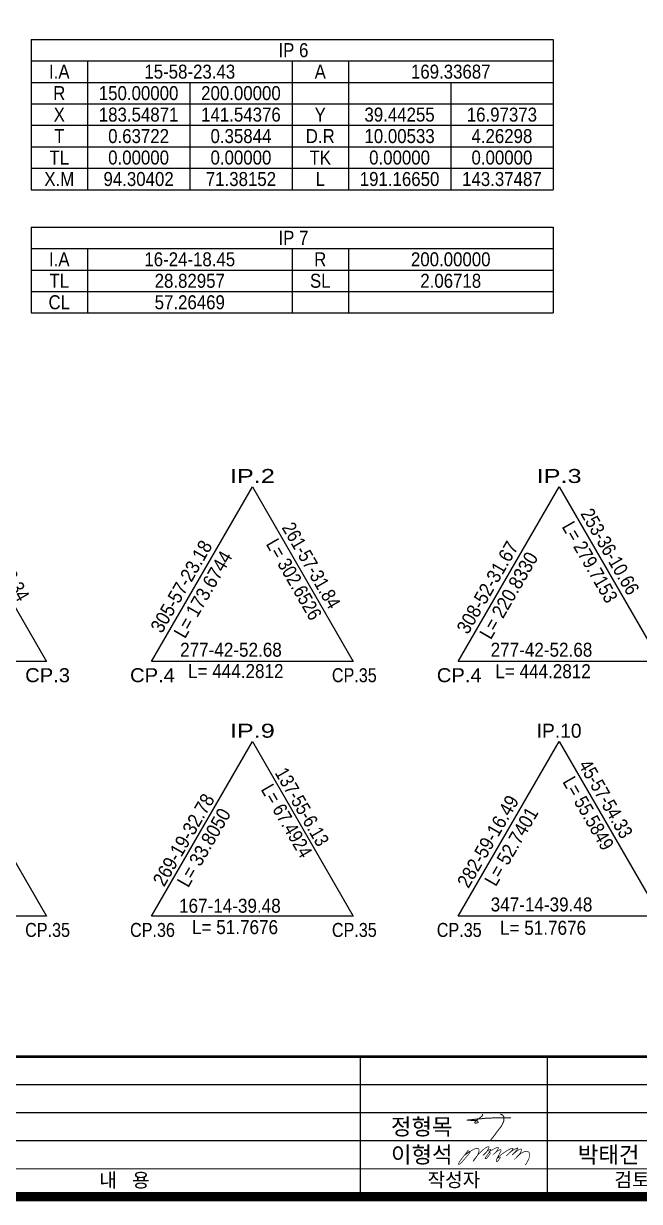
# Model space of a CAD drawing. Extents: x 227753 to 228594, y 228187 to 228781.
# Drawn here: x 228151.7 to 228283.5, y 228205.9 to 228458.2 of the extents above; entities that cross this region are included whole.
import ezdxf
from ezdxf.enums import TextEntityAlignment as Align

# ---------------------------------------------------------------- set-up
doc = ezdxf.new("R2010")
doc.units = 0
doc.header["$LTSCALE"] = 10
doc.header["$MEASUREMENT"] = 0
for name, color, linetype in [('CA-LEAL', 1, 'CONTINUOUS'), ('CA-LEAT', 3, 'CONTINUOUS'), ('CA-TABL-LIN1', 4, 'CONTINUOUS'), ('CA-TABL-LIN2', 1, 'CONTINUOUS'), ('CA-TABL-TEX1', 6, 'CONTINUOUS'), ('CA-TABL-TEX2', 3, 'CONTINUOUS'), ('CX-BORD', 3, 'CONTINUOUS'), ('CX-BORD-LIN1', 4, 'CONTINUOUS'), ('CX-BORD-LIN2', 3, 'CONTINUOUS'), ('CX-BORD-TEX2', 7, 'CONTINUOUS'), ('CX-BORD-TEX3', 6, 'CONTINUOUS')]:
    doc.layers.add(name, color=color, linetype=linetype)
doc.styles.get("Standard").update_dxf_attribs({"font": 'Dotum.ttf'})
doc.styles.add('TB_TEXT', font='Dotum.ttf')
doc.styles.add('TB_WBTXT', font='Dotum.ttf')
doc.styles.add('TB_WMTXT', font='Dotum.ttf')

# ---------------------------------------------------------------- blocks, each defined once
blk = doc.blocks.new('CXBLKA1-KHCA1')
at = {"layer": 'CX-BORD-LIN1', "const_width": 2}
blk.add_lwpolyline([(796, -2.273736754432321e-12), (0, 0), (0, 553.9999999999995), (795.9999999999995, 553.9999999999995)], close=True, dxfattribs=at)
at = {"layer": 'CX-BORD-LIN1'}
for points, const_width in [([(796, 30.00000000000098), (0, 29.99999999999869)], 0.6), ([(566, 6.000000000000252), (270, 5.9999999999993)], 0.2)]:
    blk.add_lwpolyline(points, dxfattribs=dict(at, const_width=const_width))
for points in [[(446, 3.907985046680551e-13), (446, 29.99999999999992)], [(486, 3.019806626980426e-13), (486, 30.00000000000006)]]:
    blk.add_lwpolyline(points, dxfattribs=at)
at = {"layer": 'CX-BORD-LIN2'}
for points in [[(566, 24.00000000000025), (270, 23.9999999999993)], [(566, 18.00000000000136), (270, 18.00000000000041)], [(566, 12.00000000000136), (270, 12.00000000000041)]]:
    blk.add_lwpolyline(points, dxfattribs=at)
at = {"layer": 'CX-BORD-LIN1', "style": 'TB_TEXT'}
for tag, height, p in [('TR_RNUM4', 3, (285.105116618196, 26.63656332936284)), ('TR_RDAT4', 3.5, (317.5, 26.99999999999994)), ('TR_DGN4', 3.5, (459.1184542177598, 26.99999999999993)), ('TR_CHK4', 3.5, (499.1184542177598, 26.99999999999993)), ('TR_APP4', 3.5, (539.1184542177598, 27.00000000000016)), ('TR_RDAT3', 3.5, (317.5, 21.00000000000105)), ('TR_DGN3', 3.5, (459.1184542177598, 21.00000000000104)), ('TR_CHK3', 3.5, (499.1184542177598, 21.00000000000104)), ('TR_APP3', 3.5, (539.1184542177598, 21.00000000000126)), ('TR_RNUM3', 3, (285.105116618196, 20.63656332936395)), ('TR_RNUM2', 3, (285.105116618196, 14.63656332936395)), ('TR_RDAT2', 3.5, (317.5, 15.00000000000105)), ('TR_DGN2', 3.5, (459.1184542177598, 15.00000000000104)), ('TR_CHK2', 3.5, (499.1184542177598, 15.00000000000104)), ('TR_APP2', 3.5, (539.1184542177598, 15.00000000000126)), ('TR_RNUM1', 3, (285.105116618196, 8.636563329362843)), ('TR_RDAT1', 3.5, (317.5, 8.999999999999943)), ('TR_DGN1', 3.5, (459.1184542177598, 8.999999999999929)), ('TR_CHK1', 3.5, (499.1184542177598, 8.999999999999929)), ('TR_APP1', 3.5, (539.1184542177598, 9.000000000000156))]:
    blk.add_attdef(tag, text='', height=height, dxfattribs=at).set_placement(p, align=Align.MIDDLE_CENTER)
for tag, p in [('TR_RCON4', (342.3033138082337, 26.99999999999994)), ('TR_RCON3', (342.3033138082337, 21.00000000000105)), ('TR_RCON2', (342.3033138082337, 15.00000000000105)), ('TR_RCON1', (342.3033138082337, 8.999999999999943))]:
    blk.add_attdef(tag, text='', height=3.5, dxfattribs=at).set_placement(p, align=Align.MIDDLE_LEFT)
at = {"layer": 'CX-BORD-LIN2', "style": 'TB_TEXT'}
blk.add_attdef('TD_VERSION', text='', height=3, rotation=90, dxfattribs=at).set_placement((800.499999405456, 48.01489921212271), align=Align.MIDDLE_CENTER)
at = {"layer": 'CX-BORD-TEX2', "style": 'TB_WMTXT'}
for tag, height, p in [('TB_CNAME', 5, (15.34476638720071, 531.8324131479244)), ('TB_CSCOP', 4, (16.63456755316156, 523.8324131479244))]:
    blk.add_attdef(tag, text='', height=height, dxfattribs=at).set_placement(p, align=Align.BOTTOM_LEFT)
at = {"layer": 'CX-BORD-TEX2', "style": 'TB_WBTXT'}
for tag, height, p in [('TB_MTITIL', 10, (398, 533.326413560618)), ('TB_STITL', 7, (398, 518.326413560618))]:
    blk.add_attdef(tag, text='', height=height, dxfattribs=at).set_placement(p, align=Align.MIDDLE_CENTER)
at = {"layer": 'CX-BORD-TEX3', "style": 'TB_TEXT'}
for s, p in [('내   용', (395.5, 3.584115170363834)), ('작성자', (466, 3.662000000000319)), ('검토자', (506, 3.662000000000432))]:
    blk.add_text(s, height=3, dxfattribs=at).set_placement(p, align=Align.MIDDLE)
for tag, height, p in [('TD_DCOMP', 4.5, (217.5, 24.99999999999931)), ('TD_CSECT', 4.5, (611, 24.99999999999896)), ('TD_DNAME_TOP', 4.5, (755, 24.99999999999912)), ('TD_DNAME_MAIN', 4.5, (755, 19.00715491911868)), ('TD_CCOMP', 4.5, (217.5, 14.99999999999931)), ('TD_HSCAL', 4.5, (626.6991483434026, 15.23515171695612)), ('TD_VSCAL', 4.5, (655.7793615572627, 15.23515171695612)), ('TD_DNAME_BOT', 3, (755, 13.65422715006187)), ('TD_CNAME', 4.5, (65, 5.752181573154171)), ('TD_FIELD', 4.5, (182.5, 5.52709622435755)), ('TD_CSTEP', 4.5, (253.2440000000001, 5.527096224357066)), ('TD_DWGCODE', 4.5, (641, 5.385823260720159)), ('TD_DWGNO', 4.5, (755, 5.385823260720144))]:
    blk.add_attdef(tag, text='', height=height, dxfattribs=at).set_placement(p, align=Align.MIDDLE_CENTER)
at = {"layer": 'CX-BORD-TEX3', "style": 'TB_TEXT', "width": 0.9}
blk.add_attdef('TD_CDIST', text='', height=4.5, dxfattribs=at).set_placement((656, 24.99999999999902), align=Align.MIDDLE_CENTER)

msp = doc.modelspace()

# ---------------------------------------------------------------- linework, layer by layer
at = {"layer": 'CA-LEAL', "linetype": 'Continuous'}
for points in [[(228113.3735933242, 228321.59313333), (228134.9735933242, 228359.0054313299), (228156.5735933241, 228321.5931333299)], [(228179.0286391891, 228321.5931333299), (228200.6286391891, 228359.0054313299), (228222.2286391891, 228321.5931333299)], [(228244.6836850541, 228321.5931333299), (228266.2836850541, 228359.0054313299), (228287.8836850541, 228321.5931333299)], [(228113.3735933241, 228267.0256571203), (228134.9735933241, 228304.4379551203), (228156.5735933241, 228267.0256571203)], [(228179.0286391891, 228267.0256571202), (228200.6286391891, 228304.4379551202), (228222.2286391891, 228267.0256571202)], [(228244.683685054, 228267.0256571202), (228266.2836850541, 228304.4379551202), (228287.8836850541, 228267.0256571202)]]:
    msp.add_lwpolyline(points, close=True, dxfattribs=at)
at = {"layer": 'CA-TABL-LIN1'}
for p, q in [((228153.275161791, 228454.8200046739), (228264.9894475054, 228454.8200046738)), ((228153.275161791, 228454.8200046739), (228153.275161791, 228422.6200046739)), ((228264.9894475054, 228454.8200046738), (228264.9894475053, 228422.6200046738)), ((228153.275161791, 228450.2200046739), (228264.9894475054, 228450.2200046738)), ((228165.3227808386, 228450.2200046739), (228165.3227808386, 228422.6200046739)), ((228209.1323046482, 228450.2200046739), (228209.1323046482, 228422.6200046739)), ((228221.1799236958, 228450.2200046739), (228221.1799236958, 228422.6200046739)), ((228153.275161791, 228422.6200046739), (228264.9894475053, 228422.6200046738)), ((228153.275161791, 228414.6200046739), (228153.275161791, 228396.2200046739)), ((228153.275161791, 228414.6200046739), (228264.9894475053, 228414.6200046739)), ((228264.9894475053, 228414.6200046739), (228264.9894475053, 228396.2200046739)), ((228153.275161791, 228410.0200046739), (228264.9894475053, 228410.0200046739)), ((228165.3227808386, 228410.0200046739), (228165.3227808386, 228396.2200046739)), ((228209.1323046482, 228410.0200046739), (228209.1323046482, 228396.2200046739)), ((228221.1799236958, 228410.0200046739), (228221.1799236958, 228396.2200046739)), ((228153.275161791, 228396.2200046739), (228264.9894475053, 228396.2200046739))]:
    msp.add_line(p, q, dxfattribs=at)
at = {"layer": 'CA-TABL-LIN2'}
for p, q in [((228153.275161791, 228445.6200046739), (228264.9894475054, 228445.6200046738)), ((228187.2275427434, 228445.6200046739), (228187.2275427434, 228422.6200046739)), ((228243.0846856006, 228445.6200046739), (228243.0846856006, 228422.6200046738)), ((228153.275161791, 228441.0200046739), (228264.9894475054, 228441.0200046738)), ((228153.275161791, 228436.4200046739), (228264.9894475053, 228436.4200046739)), ((228153.275161791, 228431.8200046739), (228264.9894475054, 228431.8200046738)), ((228153.275161791, 228427.2200046739), (228264.9894475053, 228427.2200046738)), ((228153.275161791, 228405.4200046739), (228264.9894475053, 228405.4200046739)), ((228153.275161791, 228400.8200046739), (228264.9894475053, 228400.8200046738))]:
    msp.add_line(p, q, dxfattribs=at)
at = {"layer": 'CX-BORD-LIN1'}
for points, const_width in [([(228246.4709671588, 228223.3336808959), (228247.4293077271, 228223.4039802804), (228248.6984042366, 228223.5667317403), (228249.4431731423, 228223.6056816987), (228250.3670940846, 228223.7139811378), (228250.9949517909, 228223.7442751154), (228252.1077764278, 228223.7918797513), (228255.9556181536, 228223.8222388802)], 0.2099999999999999), ([(228249.8887442026, 228224.6523458589), (228249.9014234285, 228224.5213992316), (228249.9141026543, 228224.4622621921), (228249.8971966748, 228224.3777800557), (228249.8591600325, 228224.3017467193), (228249.8126698828, 228224.2214889829), (228249.6436152637, 228224.1116624011), (228249.4069387969, 228223.8962342888), (228248.9673978223, 228223.5667551947), (228248.7307213554, 228223.3344307856), (228248.5363082846, 228223.1865872097), (228248.3926121171, 228223.1021057248), (228248.3123110436, 228223.0049516915), (228248.2489159497, 228222.9246939551), (228248.2108782722, 228222.8359880702), (228248.2151050259, 228222.7641784823), (228248.2573684218, 228222.6923688943), (228248.2954060994, 228222.6796969974), (228248.468686437, 228222.6923688943), (228248.5405350383, 228222.7092658428), (228248.8194749011, 228222.7726266307), (228248.9209076726, 228222.8064198762), (228248.9462661243, 228222.8402124702), (228248.9420393706, 228222.9246939551), (228248.9209076726, 228223.01339984), (228248.8744175229, 228223.0852094279), (228248.832154127, 228223.1232264218), (228248.7180421296, 228223.1612427643), (228248.587025188, 228223.2034835067), (228248.4644607185, 228223.2288286037), (228248.2869536272, 228223.2288286037), (228248.020691955, 228223.2541730492), (228247.1017638202, 228223.2835679411), (228246.5142999245, 228223.2877916896)], 0.2099999999999999), ([(228253.6606886291, 228224.6531622027), (228253.8815212396, 228224.5536249406), (228254.0157535369, 228224.497364324), (228254.1110143992, 228224.4411037075), (228254.1976157477, 228224.371860423), (228254.2866104968, 228224.2500896824), (228254.3838869087, 228224.1663274662), (228254.4407560523, 228224.0451711008), (228254.4542251418, 228223.8851253678), (228254.4622811293, 228223.2592678684), (228254.44313496, 228223.1492373635), (228254.3880898526, 228222.9889746771), (228254.3282579441, 228222.8693760755), (228254.3067183742, 228222.821536244), (228254.1798650385, 228222.5334815486), (228254.0290901197, 228222.2297000191), (228253.7800812217, 228221.8435257504), (228253.4474171767, 228221.4105781743), (228253.0565599573, 228220.9405895683), (228252.8172333583, 228220.6104967505), (228252.4411796112, 228220.0684307855), (228252.0462902572, 228219.5804676311), (228251.5643274998, 228218.9455345778)], 0.2099999999999999), ([(228246.8835720377, 228216.9516372253), (228246.8303314075, 228216.8858375442), (228246.7628438479, 228216.7998914994), (228246.6834353687, 228216.697076813), (228246.5944319803, 228216.5806712076), (228246.4981596927, 228216.4539524054), (228246.396944516, 228216.3201981288), (228246.2931124604, 228216.1826861), (228246.1889895361, 228216.0446940416), (228246.0865716297, 228215.9090347223), (228245.9865341346, 228215.7766610969), (228245.8892223208, 228215.6480611669), (228245.794981458, 228215.5237229338), (228245.7041568166, 228215.4041343989), (228245.6170936661, 228215.2897835635), (228245.5341372768, 228215.181158429), (228245.4556329185, 228215.078746997), (228245.3818379202, 228214.9828473357), (228245.3126578475, 228214.8929977821), (228245.247910325, 228214.8085467397), (228245.1874129773, 228214.7288426125), (228245.130983429, 228214.6532338043), (228245.0784393047, 228214.5810687188), (228245.0295982291, 228214.51169576), (228244.9842778267, 228214.4444633314), (228244.9423413679, 228214.3789139875), (228244.9038347053, 228214.3153668836), (228244.8688493376, 228214.2543353259), (228244.8374767632, 228214.1963326203), (228244.8098084806, 228214.1418720727), (228244.7859359882, 228214.0914669892), (228244.7659507845, 228214.0456306758), (228244.7499443681, 228214.0048764384), (228244.7379747501, 228213.9695668724), (228244.7299659925, 228213.9394617304), (228244.7258086704, 228213.9141700547), (228244.7253933583, 228213.8933008873), (228244.7286106313, 228213.8764632704), (228244.7353510641, 228213.8632662459), (228244.7455052315, 228213.8533188561), (228244.7589637083, 228213.8462301431), (228244.7756202645, 228213.8417137628), (228244.7953814499, 228213.8399018268), (228244.8181570097, 228213.8410310603), (228244.8438566888, 228213.8453381887), (228244.8723902321, 228213.8530599375), (228244.9036673847, 228213.8644330319), (228244.9375978916, 228213.8796941974), (228244.9740914978, 228213.8990801594), (228245.0132455738, 228213.9230009384), (228245.055907992, 228213.9525597369), (228245.1031142503, 228213.9890330523), (228245.1558998468, 228214.0336973824), (228245.2153002792, 228214.0878292247), (228245.2823510456, 228214.1527050768), (228245.3580876439, 228214.2296014364), (228245.443545572, 228214.3197948012), (228245.5391880734, 228214.4238529461), (228245.6431893741, 228214.5395087565), (228245.7531514457, 228214.6637863953), (228245.8666762597, 228214.7937100252), (228245.9813657877, 228214.926303809), (228246.0948220013, 228215.0585919096), (228246.2046468719, 228215.1875984898), (228246.3084423713, 228215.3103477124), (228246.4042918485, 228215.4244341722), (228246.4922041637, 228215.5297341929), (228246.5726695545, 228215.6266945297), (228246.6461782586, 228215.7157619387), (228246.7132205137, 228215.797383175), (228246.7742865574, 228215.8720049943), (228246.8298666275, 228215.9400741523), (228246.8804509617, 228216.0020374044), (228246.9264875542, 228216.0583769749), (228246.968255425, 228216.1097169629), (228247.0059913512, 228216.1567169359), (228247.0399321093, 228216.2000364616), (228247.0703144761, 228216.2403351076), (228247.0973752282, 228216.2782724417), (228247.1213511426, 228216.3145080314), (228247.1424789959, 228216.3497014445), (228247.1609831994, 228216.3843438034), (228247.1770387021, 228216.4182524503), (228247.1908080878, 228216.4510762821), (228247.2024539403, 228216.4824641956), (228247.2121388431, 228216.512065088), (228247.2200253799, 228216.5395278563), (228247.2262761343, 228216.564501397), (228247.2310536903, 228216.5866346076), (228247.2344361444, 228216.6056473224), (228247.2361636462, 228216.6215431262), (228247.2358918585, 228216.6343965414), (228247.2332764439, 228216.6442820904), (228247.2279730652, 228216.6512742957), (228247.219637385, 228216.6554476797), (228247.2079250659, 228216.6568767648), (228247.1924917708, 228216.6556360733), (228247.1730413813, 228216.651723876), (228247.1494706552, 228216.6448334374), (228247.1217245692, 228216.6345817701), (228247.0897481001, 228216.6205858869), (228247.0534862247, 228216.6024628005), (228247.0128839198, 228216.5798295237), (228246.9678861621, 228216.5523030692), (228246.9184379283, 228216.5195004497), (228246.8645539504, 228216.4811947028), (228246.8065279805, 228216.4377829655), (228246.7447235258, 228216.3898183993), (228246.6795040934, 228216.337854166), (228246.6112331905, 228216.2824434275), (228246.5402743244, 228216.2241393453), (228246.4669910023, 228216.1634950812), (228246.3917467313, 228216.1010637969), (228246.3155947291, 228216.0378746366), (228246.2423470551, 228215.9768606737), (228246.1765054788, 228215.9214309639), (228246.1225717703, 228215.8749945632), (228246.0850476993, 228215.8409605274), (228246.0684350354, 228215.8227379122), (228246.0772355486, 228215.8237357737), (228246.1159510085, 228215.8473631674), (228246.1873526226, 228215.8956924682), (228246.287289348, 228215.9654493259), (228246.4098795798, 228216.0520227092), (228246.5492417127, 228216.1508015868), (228246.6994941416, 228216.2571749275), (228246.8547552614, 228216.3665317), (228247.0091434669, 228216.4742608729), (228247.1567771529, 228216.575751415), (228247.292984851, 228216.6672986269), (228247.4179356381, 228216.7488231363), (228247.533008728, 228216.821151903), (228247.6395833342, 228216.8851118867), (228247.7390386705, 228216.9415300468), (228247.8327539504, 228216.9912333434), (228247.9221083876, 228217.0350487358), (228248.0084811957, 228217.0738031839), (228248.0929522752, 228217.1082173037), (228248.1754042736, 228217.1385863376), (228248.2554205253, 228217.1650991843), (228248.3325843647, 228217.1879447426), (228248.4064791261, 228217.2073119113), (228248.4766881439, 228217.223389589), (228248.5427947524, 228217.2363666747), (228248.6043822861, 228217.246432067), (228248.6611609132, 228217.2537307614), (228248.7133481369, 228217.2582321397), (228248.7612882944, 228217.2598616804), (228248.805325723, 228217.2585448619), (228248.8458047598, 228217.2542071629), (228248.8830697419, 228217.2467740616), (228248.9174650067, 228217.2361710368), (228248.9493348912, 228217.2223235668), (228248.9789573796, 228217.2052307243), (228249.006345045, 228217.1851859595), (228249.031444107, 228217.1625563166), (228249.0542007857, 228217.1377088397), (228249.0745613009, 228217.1110105732), (228249.0924718726, 228217.0828285614), (228249.1078787206, 228217.0535298484), (228249.1207280649, 228217.0234814785), (228249.1309870399, 228216.9929077567), (228249.1387064377, 228216.9614620299), (228249.1439579654, 228216.9286549058), (228249.1468133296, 228216.893996992), (228249.1473442371, 228216.8569988962), (228249.1456223948, 228216.8171712262), (228249.1417195094, 228216.7740245895), (228249.1357072876, 228216.7270695938), (228249.1275668704, 228216.675866064), (228249.1169171346, 228216.6201706946), (228249.1032863912, 228216.5597893971), (228249.0862029512, 228216.4945280835), (228249.0651951255, 228216.4241926654), (228249.039791225, 228216.3485890544), (228249.0095195608, 228216.2675231622), (228248.9739084436, 228216.1808009007), (228248.932583037, 228216.0883256891), (228248.8855559136, 228215.9903909779), (228248.8329364986, 228215.8873877252), (228248.7748342171, 228215.7797068892), (228248.7113584942, 228215.6677394279), (228248.6426187553, 228215.5518762994), (228248.5687244252, 228215.432508462), (228248.4897849293, 228215.3100268736), (228248.4063577901, 228215.1853672189), (228248.3207929207, 228215.0616440885), (228248.2358883315, 228214.9425167996), (228248.154442033, 228214.8316446693), (228248.0792520357, 228214.7326870146), (228248.01311635, 228214.6493031527), (228247.9588329865, 228214.5851524006), (228247.9191999556, 228214.5438940756), (228247.8962912414, 228214.5280607807), (228247.8892847218, 228214.5356782629), (228247.8966342485, 228214.5636455552), (228247.916793673, 228214.6088616908), (228247.9482168468, 228214.6682257026), (228247.9893576216, 228214.7386366235), (228248.0386698488, 228214.8169934867), (228248.09460738, 228214.9001953251), (228248.1557910886, 228214.9856447146), (228248.221509935, 228215.0727584017), (228248.2912199016, 228215.1614566759), (228248.3643769705, 228215.2516598264), (228248.4404371242, 228215.3432881429), (228248.5188563448, 228215.4362619146), (228248.5990906146, 228215.5305014307), (228248.680595916, 228215.6259269809), (228248.7629611441, 228215.7224366708), (228248.8463068463, 228215.8198398717), (228248.9308864831, 228215.9179237712), (228249.0169535147, 228216.0164755567), (228249.1047614016, 228216.115282416), (228249.194563604, 228216.2141315367), (228249.2866135825, 228216.3128101063), (228249.3811647973, 228216.4111053125), (228249.4783225461, 228216.5087409754), (228249.577599476, 228216.6051874461), (228249.6783600714, 228216.6998517078), (228249.7799688168, 228216.7921407442), (228249.8817901966, 228216.8814615387), (228249.9831886951, 228216.9672210748), (228250.0835287969, 228217.048826336), (228250.1821749862, 228217.1256843059), (228250.2785069972, 228217.1972875189), (228250.3719655625, 228217.2634707133), (228250.4620066645, 228217.3241541786), (228250.5480862852, 228217.3792582042), (228250.6296604071, 228217.4287030795), (228250.7061850123, 228217.4724090937), (228250.7771160832, 228217.5102965365), (228250.8419096022, 228217.5422856969), (228250.9001939271, 228217.5683846089), (228250.9522869196, 228217.5889522833), (228250.9986788167, 228217.6044354755), (228251.0398598559, 228217.6152809408), (228251.0763202743, 228217.6219354343), (228251.1085503092, 228217.6248457113), (228251.137040198, 228217.6244585273), (228251.1622801777, 228217.6212206373), (228251.1846909379, 228217.6155477772), (228251.2044149768, 228217.6077316049), (228251.2215252446, 228217.5980327587), (228251.2360946919, 228217.5867118768), (228251.2481962689, 228217.5740295977), (228251.257902926, 228217.5602465594), (228251.2652876136, 228217.5456234007), (228251.2704232821, 228217.5304207597), (228251.2733554736, 228217.514770284), (228251.2740200976, 228217.4982876587), (228251.2723256555, 228217.4804595784), (228251.2681806484, 228217.4607727374), (228251.2614935778, 228217.4387138303), (228251.252172945, 228217.4137695513), (228251.2401272511, 228217.3854265951), (228251.2252649976, 228217.3531716561), (228251.2075856662, 228217.3166922213), (228251.1874526606, 228217.2764789494), (228251.1653203651, 228217.2332232917), (228251.1416431639, 228217.1876166993), (228251.1168754412, 228217.1403506236), (228251.091471581, 228217.0921165159), (228251.0658859678, 228217.0436058273), (228251.0405729856, 228216.9955100093), (228251.015859874, 228216.9483769087), (228250.9915652936, 228216.9021799553), (228250.9673807607, 228216.8567489749), (228250.9429977911, 228216.8119137927), (228250.9181079009, 228216.7675042345), (228250.8924026061, 228216.7233501257), (228250.8655734228, 228216.679281292), (228250.837311867, 228216.6351275587), (228250.807400228, 228216.5907945392), (228250.7759838878, 228216.5464909975), (228250.7432990019, 228216.5025014852), (228250.7095817255, 228216.4591105541), (228250.6750682141, 228216.4166027558), (228250.6399946231, 228216.375262642), (228250.6045971077, 228216.3353747645), (228250.5691118233, 228216.2972236748), (228250.5337021824, 228216.2609582915), (228250.498240626, 228216.2261849997), (228250.4625268521, 228216.1923745514), (228250.4263605589, 228216.1589976984), (228250.3895414442, 228216.1255251926), (228250.3518692064, 228216.091427786), (228250.3131435433, 228216.0561762305), (228250.2731641531, 228216.0192412779), (228250.2320971252, 228215.9805639476), (228250.1915741145, 228215.9419663284), (228250.1535931673, 228215.9057407762), (228250.1201523297, 228215.8741796472), (228250.0932496481, 228215.8495752974), (228250.0748831687, 228215.8342200832), (228250.0670509377, 228215.8304063603), (228250.0717510013, 228215.8404264851), (228250.0903697922, 228215.8658166659), (228250.1218472885, 228215.9050885205), (228250.1645118546, 228215.9559975188), (228250.2166918551, 228216.0162991309), (228250.2767156542, 228216.083748827), (228250.3429116165, 228216.156102077), (228250.4136081064, 228216.231114351), (228250.4871334885, 228216.3065411191), (228250.5620039597, 228216.3804361519), (228250.637487048, 228216.4520464225), (228250.7130381139, 228216.520917205), (228250.7881125179, 228216.586593773), (228250.8621656206, 228216.6486214004), (228250.9346527823, 228216.7065453611), (228251.0050293637, 228216.7599109288), (228251.0727507253, 228216.8082633773), (228251.1373177697, 228216.8512796283), (228251.1984135681, 228216.8891631945), (228251.2557667336, 228216.9222492365), (228251.3091058796, 228216.9508729147), (228251.3581596192, 228216.9753693898), (228251.4026565658, 228216.9960738223), (228251.4423253326, 228217.0133213727), (228251.4768945327, 228217.0274472014), (228251.5062135342, 228217.0387208457), (228251.5306147227, 228217.0471493491), (228251.5505512391, 228217.0526741317), (228251.5664762238, 228217.0552366136), (228251.5788428172, 228217.054778215), (228251.58810416, 228217.051240356), (228251.5947133928, 228217.0445644567), (228251.599123656, 228217.0346919373), (228251.6017156581, 228217.0216160924), (228251.6025803795, 228217.0055377152), (228251.6017363684, 228216.9867094733), (228251.599202173, 228216.9653840344), (228251.5949963418, 228216.9418140662), (228251.5891374228, 228216.9162522363), (228251.5816439644, 228216.8889512125), (228251.5725345148, 228216.8601636623), (228251.5617851717, 228216.830052717), (228251.5492022305, 228216.7984233611), (228251.5345495357, 228216.7649910427), (228251.5175909321, 228216.72947121), (228251.4980902642, 228216.691579311), (228251.4758113768, 228216.6510307937), (228251.4505181145, 228216.6075411064), (228251.4219743221, 228216.560825697), (228251.3900074166, 228216.5106718159), (228251.3546991042, 228216.4571539219), (228251.3161946636, 228216.4004182768), (228251.2746393734, 228216.3406111413), (228251.2301785122, 228216.2778787771), (228251.1829573587, 228216.2123674453), (228251.1331211916, 228216.1442234071), (228251.0808152894, 228216.0735929239), (228251.0263120754, 228216.0007658614), (228250.9703925514, 228215.9266065032), (228250.9139648636, 228215.8521227374), (228250.8579371584, 228215.7783224522), (228250.8032175822, 228215.7062135353), (228250.7507142812, 228215.6368038751), (228250.7013354019, 228215.5711013597), (228250.6559890904, 228215.5101138769), (228250.6153957641, 228215.454613517), (228250.5795249233, 228215.4044291777), (228250.5481583393, 228215.3591539587), (228250.5210777833, 228215.3183809598), (228250.4980650266, 228215.2817032808), (228250.4789018404, 228215.2487140214), (228250.463369996, 228215.2190062814), (228250.4512512647, 228215.1921731605), (228250.4423758438, 228215.1678565122), (228250.4367676359, 228215.1458932055), (228250.4344989694, 228215.1261688634), (228250.4356421731, 228215.1085691082), (228250.4402695755, 228215.0929795631), (228250.4484535053, 228215.0792858507), (228250.460266291, 228215.0673735937), (228250.4757802613, 228215.0571284149), (228250.4949621361, 228215.0485246089), (228250.5173562013, 228215.0418911574), (228250.5424011339, 228215.0376457137), (228250.5695356109, 228215.0362059315), (228250.5981983096, 228215.037989464), (228250.6278279071, 228215.0434139648), (228250.6578630803, 228215.0528970874), (228250.6877425066, 228215.0668564851), (228250.7171314333, 228215.0856805217), (228250.7466013899, 228215.1096404011), (228250.7769504761, 228215.1389780375), (228250.8089767918, 228215.1739353453), (228250.8434784366, 228215.2147542386), (228250.8812535104, 228215.2616766317), (228250.923100113, 228215.3149444388), (228250.9698163441, 228215.3747995739), (228251.0217887846, 228215.4411320469), (228251.0777579393, 228215.5124242484), (228251.1360527944, 228215.5868066642), (228251.1950023357, 228215.6624097807), (228251.2529355493, 228215.7373640836), (228251.3081814211, 228215.8098000592), (228251.3590689372, 228215.8778481934), (228251.4039270835, 228215.9396389723), (228251.4414814261, 228215.9937567434), (228251.4720438508, 228216.0406013002), (228251.4963228235, 228216.0810262978), (228251.5150268102, 228216.1158853914), (228251.5288642768, 228216.1460322358), (228251.5385436892, 228216.1723204863), (228251.5447735133, 228216.1956037977), (228251.5482622151, 228216.2167358253), (228251.5496273836, 228216.2364319337), (228251.5491231008, 228216.2548543266), (228251.5469125719, 228216.2720269175), (228251.543159002, 228216.2879736197), (228251.5380255963, 228216.3027183466), (228251.5316755598, 228216.3162850116), (228251.5242720977, 228216.328697528), (228251.5159784152, 228216.3399798093), (228251.5068701394, 228216.350184595), (228251.4966725844, 228216.3594799287), (228251.4850234867, 228216.3680626804), (228251.4715605825, 228216.3761297199), (228251.455921608, 228216.383877917), (228251.4377442995, 228216.3915041415), (228251.4166663931, 228216.3992052635), (228251.3923256253, 228216.4071781525), (228251.3648826279, 228216.4157171235), (228251.3365896162, 228216.4255062717), (228251.3102217011, 228216.4373271367), (228251.2885539936, 228216.4519612587), (228251.2743616047, 228216.4701901776), (228251.2704196453, 228216.4927954334), (228251.2795032263, 228216.5205585661), (228251.3043874587, 228216.5542611158), (228251.3469404469, 228216.5943642632), (228251.4054022684, 228216.6400477539), (228251.4771059942, 228216.6901709742), (228251.559384695, 228216.7435933105), (228251.649571442, 228216.7991741491), (228251.744999306, 228216.8557728764), (228251.8430013579, 228216.9122488787), (228251.9409106687, 228216.9674615425), (228252.0364896514, 228217.020437308), (228252.1292180868, 228217.0708708312), (228252.2190050981, 228217.1186238223), (228252.3057598084, 228217.1635579912), (228252.3893913407, 228217.2055350479), (228252.4698088182, 228217.2444167024), (228252.5469213637, 228217.2800646647), (228252.6206381004, 228217.3123406449), (228252.690850121, 228217.3411661984), (228252.7573763972, 228217.3667022627), (228252.8200178702, 228217.3891696209), (228252.8785754812, 228217.4087890558), (228252.9328501716, 228217.4257813504), (228252.9826428826, 228217.4403672879), (228253.0277545555, 228217.4527676511), (228253.0679861314, 228217.463203223), (228253.1032502397, 228217.4718278349), (228253.1339062601, 228217.4785275105), (228253.1604252608, 228217.4831213223), (228253.1832783094, 228217.4854283421), (228253.2029364738, 228217.4852676421), (228253.2198708219, 228217.4824582945), (228253.2345524216, 228217.4768193715), (228253.2474523407, 228217.4681699451), (228253.2589421177, 228217.4564394791), (228253.2689951727, 228217.4419990038), (228253.2774853969, 228217.4253299409), (228253.2842866811, 228217.4069137126), (228253.2892729163, 228217.3872317407), (228253.2923179933, 228217.366765447), (228253.2932958032, 228217.3459962535), (228253.2920802367, 228217.3254055819), (228253.2885630081, 228217.3052900034), (228253.2827071245, 228217.2852066854), (228253.2744934162, 228217.2645279445), (228253.2639027134, 228217.2426260973), (228253.2509158466, 228217.2188734604), (228253.2355136461, 228217.1926423504), (228253.2176769421, 228217.1633050837), (228253.197386565, 228217.1302339771), (228253.174705362, 228217.0930633144), (228253.1500242486, 228217.0524752475), (228253.1238161568, 228217.009413896), (228253.096554019, 228216.9648233793), (228253.0687107675, 228216.9196478167), (228253.0407593343, 228216.8748313275), (228253.0131726519, 228216.8313180312), (228252.9864236524, 228216.7900520471), (228252.9608277277, 228216.7517252908), (228252.9360701074, 228216.7160208627), (228252.911678481, 228216.6823696593), (228252.8871805375, 228216.6502025775), (228252.8621039665, 228216.6189505136), (228252.835976457, 228216.5880443645), (228252.8083256985, 228216.5569150266), (228252.7786793802, 228216.5249933966), (228252.7466711107, 228216.4918092071), (228252.7123581759, 228216.4572875351), (228252.675903781, 228216.4214522935), (228252.6374711313, 228216.3843273952), (228252.5972234318, 228216.3459367531), (228252.5553238879, 228216.3063042803), (228252.5119357048, 228216.2654538895), (228252.4672220876, 228216.2234094939), (228252.421785065, 228216.1806133992), (228252.3779819593, 228216.1391814828), (228252.3386089163, 228216.101648015), (228252.3064620816, 228216.070547266), (228252.2843376009, 228216.0484135062), (228252.2750316199, 228216.0377810057), (228252.2813402845, 228216.0411840349), (228252.3060597402, 228216.0611568641), (228252.3508785136, 228216.0991966487), (228252.4130546535, 228216.152652084), (228252.4887385899, 228216.217834751), (228252.5740807524, 228216.2910562302), (228252.6652315709, 228216.3686281023), (228252.7583414749, 228216.4468619479), (228252.8495608943, 228216.5220693477), (228252.9350402589, 228216.5905618825), (228253.011747164, 228216.6494582274), (228253.0799178684, 228216.6991054371), (228253.1406057965, 228216.7406576603), (228253.1948643725, 228216.7752690462), (228253.243747021, 228216.8040937438), (228253.2883071663, 228216.8282859021), (228253.3295982327, 228216.8489996702), (228253.3686736446, 228216.8673891971), (228253.4064021889, 228216.8844149452), (228253.4429141017, 228216.9002626303), (228253.4781549815, 228216.9149242818), (228253.5120704269, 228216.9283919287), (228253.5446060364, 228216.9406576003), (228253.5757074087, 228216.9517133258), (228253.6053201421, 228216.9615511345), (228253.6333898354, 228216.9701630555), (228253.6598771295, 228216.9775016638), (228253.6848028354, 228216.9833617172), (228253.7082028065, 228216.9874985194), (228253.7301128962, 228216.989667374), (228253.7505689579, 228216.9896235846), (228253.7696068452, 228216.9871224547), (228253.7872624113, 228216.981919288), (228253.8035715098, 228216.9737693881), (228253.8185278543, 228216.9625260298), (228253.8319565989, 228216.9484343729), (228253.8436407581, 228216.9318375485), (228253.8533633463, 228216.9130786877), (228253.8609073781, 228216.8925009214), (228253.8660558676, 228216.8704473808), (228253.8685918295, 228216.8472611968), (228253.868298278, 228216.8232855006), (228253.8650366353, 228216.7987707661), (228253.8589819543, 228216.7735968383), (228253.8503876952, 228216.7475509055), (228253.8395073187, 228216.7204201557), (228253.8265942851, 228216.6919917769), (228253.8119020548, 228216.6620529573), (228253.7956840885, 228216.6303908849), (228253.7781938465, 228216.5967927476), (228253.7596547041, 228216.5611246422), (228253.7401696969, 228216.5235682987), (228253.7198117751, 228216.4843843556), (228253.698653889, 228216.4438334514), (228253.6767689891, 228216.4021762249), (228253.6542300256, 228216.3596733143), (228253.6311099488, 228216.3165853584), (228253.6074817091, 228216.2731729958), (228253.5834090863, 228216.2296330338), (228253.5589191772, 228216.185906955), (228253.5340299084, 228216.1418724114), (228253.5087592064, 228216.0974070544), (228253.4831249974, 228216.0523885358), (228253.457145208, 228216.0066945071), (228253.4308377645, 228215.96020262), (228253.4042205934, 228215.9127905261), (228253.3773359379, 228215.8644227568), (228253.3503233081, 228215.8154113615), (228253.3233465313, 228215.7661552696), (228253.2965694343, 228215.7170534102), (228253.2701558441, 228215.6685047124), (228253.2442695879, 228215.6209081055), (228253.2190744926, 228215.5746625187), (228253.1947343853, 228215.530166881), (228253.1713614718, 228215.4876667541), (228253.1488614731, 228215.4467942282), (228253.127088489, 228215.4070280257), (228253.1058966196, 228215.3678468694), (228253.0851399646, 228215.3287294814), (228253.0646726239, 228215.2891545846), (228253.0443486974, 228215.2486009013), (228253.0240222848, 228215.2065471541), (228253.0036112656, 228215.162668873), (228252.983288637, 228215.1174288185), (228252.9632911757, 228215.0714865582), (228252.9438556583, 228215.0255016603), (228252.9252188617, 228214.9801336924), (228252.9076175625, 228214.9360422226), (228252.8912885374, 228214.8938868186), (228252.876468563, 228214.8543270483), (228252.8633548499, 228214.8178500491), (228252.8519863429, 228214.7842532352), (228252.8423624207, 228214.7531615907), (228252.8344824621, 228214.7242000991), (228252.8283458455, 228214.6969937445), (228252.8239519497, 228214.6711675106), (228252.8213001534, 228214.6463463812), (228252.8203898351, 228214.6221553402), (228252.8211933799, 228214.5983403911), (228252.8235751977, 228214.5751316169), (228252.827372705, 228214.5528801206), (228252.8324233181, 228214.5319370049), (228252.8385644534, 228214.5126533726), (228252.8456335272, 228214.4953803266), (228252.8534679559, 228214.4804689695), (228252.8619051558, 228214.4682704044), (228252.8708276708, 228214.4590173713), (228252.8802985552, 228214.4524691592), (228252.8904259906, 228214.4482666944), (228252.9013181588, 228214.4460509034), (228252.9130832415, 228214.4454627123), (228252.9258294204, 228214.4461430477), (228252.9396648773, 228214.4477328356), (228252.9546977939, 228214.4498730025), (228252.9711214604, 228214.4525085531), (228252.9894696008, 228214.4568008051), (228253.0103610475, 228214.4642151549), (228253.0344146333, 228214.4762169985), (228253.0622491903, 228214.4942717321), (228253.0944835512, 228214.519844752), (228253.1317365485, 228214.5544014543), (228253.1746270146, 228214.5994072352), (228253.2233677206, 228214.6556222904), (228253.2765471921, 228214.7209860137), (228253.3323478932, 228214.7927325988), (228253.3889522883, 228214.868096239), (228253.4445428414, 228214.9443111279), (228253.4973020168, 228215.0186114589), (228253.5454122785, 228215.0882314254), (228253.5870560909, 228215.1504052209), (228253.6208490767, 228215.2030137222), (228253.6471394936, 228215.24652454), (228253.6667087576, 228215.2820519677), (228253.6803382851, 228215.3107102995), (228253.6888094923, 228215.3336138291), (228253.6929037954, 228215.3518768502), (228253.6934026105, 228215.366613657), (228253.6910873539, 228215.3789385429), (228253.6865940598, 228215.3897570379), (228253.6799772331, 228215.3991396153), (228253.671145997, 228215.4069479844), (228253.6600094744, 228215.4130438546), (228253.6464767883, 228215.4172889352), (228253.6304570618, 228215.4195449355), (228253.6118594179, 228215.4196735646), (228253.5905929795, 228215.4175365322), (228253.5665487357, 228215.4129928903), (228253.5395451403, 228215.4058910642), (228253.5093825129, 228215.3960768214), (228253.4758611734, 228215.38339593), (228253.4387814415, 228215.3676941578), (228253.3979436368, 228215.3488172729), (228253.3531480794, 228215.3266110431), (228253.3041950888, 228215.3009212363), (228253.2514658917, 228215.2720536607), (228253.197665343, 228215.2421542855), (228253.1460792041, 228215.2138291199), (228253.0999932368, 228215.1896841734), (228253.0626932025, 228215.1723254553), (228253.0374648631, 228215.164358975), (228253.02759398, 228215.1683907419), (228253.036366315, 228215.1870267653), (228253.0660358444, 228215.2220136843), (228253.1147294042, 228215.271660657), (228253.1795420448, 228215.3334174713), (228253.257568817, 228215.4047339149), (228253.3459047715, 228215.4830597757), (228253.4416449588, 228215.5658448414), (228253.5418844296, 228215.6505388999), (228253.6437182346, 228215.734591739), (228253.7447044609, 228215.8158959162), (228253.8442533419, 228215.8941150681), (228253.9422381477, 228215.9693556008), (228254.0385321483, 228216.0417239206), (228254.1330086135, 228216.1113264338), (228254.2255408133, 228216.1782695464), (228254.3160020178, 228216.2426596649), (228254.4042654969, 228216.3046031953), (228254.4902679892, 228216.3642158435), (228254.5742001078, 228216.4216505134), (228254.6563159344, 228216.4770694086), (228254.7368695509, 228216.5306347327), (228254.8161150389, 228216.5825086893), (228254.8943064802, 228216.6328534819), (228254.9716979566, 228216.681831314), (228255.0485435497, 228216.7296043893), (228255.1250126474, 228216.7762808434), (228255.2009358618, 228216.8217525403), (228255.276059111, 228216.8658572763), (228255.3501283132, 228216.9084328476), (228255.4228893864, 228216.9493170503), (228255.4940882488, 228216.9883476807), (228255.5634708185, 228217.025362535), (228255.6307830137, 228217.0601994092), (228255.6957586977, 228217.0927151627), (228255.7580835146, 228217.1228429062), (228255.8174310536, 228217.1505348137), (228255.8734749042, 228217.1757430589), (228255.9258886555, 228217.1984198158), (228255.974345897, 228217.2185172581), (228256.0185202179, 228217.2359875598), (228256.0580852074, 228217.2507828947), (228256.0928837395, 228217.2629010696), (228256.1234358262, 228217.2725224234), (228256.1504307638, 228217.2798729281), (228256.1745578491, 228217.2851785556), (228256.1965063783, 228217.2886652777), (228256.2169656482, 228217.2905590664), (228256.2366249551, 228217.2910858936), (228256.2561735957, 228217.2904717312), (228256.2760983018, 228217.2888712127), (228256.2960755466, 228217.2861536178), (228256.3155792389, 228217.2821168877), (228256.3340832872, 228217.2765589637), (228256.3510616005, 228217.269277787), (228256.365988087, 228217.2600712989), (228256.3783366558, 228217.2487374406), (228256.3875812153, 228217.2350741534), (228256.3933378615, 228217.2189835287), (228256.3957914395, 228217.2007842585), (228256.3952689818, 228217.180899185), (228256.3920975206, 228217.1597511503), (228256.3866040884, 228217.1377629965), (228256.3791157176, 228217.1153575659), (228256.3699594405, 228217.0929577006), (228256.3594622897, 228217.0709862427), (228256.3478452743, 228217.0497046957), (228256.3349053122, 228217.0287292079), (228256.3203332979, 228217.0075145887), (228256.3038201261, 228216.985515648), (228256.2850566915, 228216.9621871951), (228256.2637338886, 228216.9369840398), (228256.2395426122, 228216.9093609915), (228256.2121737569, 228216.8787728599), (228256.1814423741, 228216.8448384503), (228256.1476601425, 228216.8078325511), (228256.1112628973, 228216.7681939465), (228256.072686474, 228216.7263614207), (228256.032366708, 228216.6827737579), (228255.9907394346, 228216.6378697425), (228255.9482404893, 228216.5920881583), (228255.9053057073, 228216.5458677899), (228255.8623195102, 228216.4996190588), (228255.8194606639, 228216.4536389371), (228255.7768565205, 228216.4081960345), (228255.734634432, 228216.3635589605), (228255.6929217505, 228216.3199963247), (228255.6518458281, 228216.2777767368), (228255.6115340168, 228216.2371688063), (228255.5721136688, 228216.198441143), (228255.5336061129, 228216.1617010175), (228255.4956085866, 228216.1264103462), (228255.457612304, 228216.0918697066), (228255.4191084795, 228216.057379676), (228255.3795883272, 228216.022240832), (228255.3385430614, 228215.985753752), (228255.2954638964, 228215.9472190136), (228255.2498420464, 228215.905937194), (228255.2017710652, 228215.8618386847), (228255.1537538643, 228215.8173731319), (228255.1088956947, 228215.7756199955), (228255.0703018075, 228215.7396587357), (228255.0410774536, 228215.7125688122), (228255.024327884, 228215.6974296853), (228255.0231583497, 228215.6973208147), (228255.0406741018, 228215.7153216608), (228255.0789512832, 228215.7534444138), (228255.1359496047, 228215.8094321868), (228255.2085996686, 228215.879960823), (228255.2938320778, 228215.961706166), (228255.3885774347, 228216.051344059), (228255.4897663421, 228216.1455503455), (228255.5943294025, 228216.2410008689), (228255.6991972184, 228216.3343714725), (228255.8018694519, 228216.4229421083), (228255.9021220019, 228216.5064091617), (228256.0002998268, 228216.5850731266), (228256.0967478847, 228216.6592344971), (228256.1918111343, 228216.7291937672), (228256.2858345335, 228216.7952514307), (228256.3791630409, 228216.8577079815), (228256.4721416146, 228216.9168639138), (228256.5648884357, 228216.972924006), (228256.6566145754, 228217.0257101749), (228256.7463043279, 228217.0749486221), (228256.8329419869, 228217.1203655488), (228256.9155118466, 228217.1616871567), (228256.9929982008, 228217.1986396469), (228257.0643853435, 228217.2309492211), (228257.1286575687, 228217.2583420805), (228257.1850682948, 228217.2806671761), (228257.2339474379, 228217.2982644557), (228257.2758940385, 228217.3115966168), (228257.3115071373, 228217.3211263568), (228257.3413857748, 228217.3273163729), (228257.3661289914, 228217.3306293627), (228257.3863358279, 228217.3315280233), (228257.4026053247, 228217.3304750522), (228257.4154517249, 228217.3278165764), (228257.4250500812, 228217.3234324412), (228257.4314906489, 228217.3170859214), (228257.4348636834, 228217.308540292), (228257.43525944, 228217.2975588278), (228257.4327681737, 228217.2839048038), (228257.4274801401, 228217.2673414949), (228257.4194855942, 228217.247632176), (228257.4088537733, 228217.2246203589), (228257.395569842, 228217.1984705027), (228257.3795979467, 228217.1694273038), (228257.3609022338, 228217.1377354582), (228257.3394468498, 228217.1036396621), (228257.3151959412, 228217.0673846117), (228257.2881136544, 228217.029215003), (228257.2581641359, 228216.9893755323), (228257.2253689216, 228216.9480984755), (228257.1899791062, 228216.9055664274), (228257.1523031736, 228216.8619495628), (228257.1126496081, 228216.8174180565), (228257.0713268936, 228216.772142083), (228257.0286435142, 228216.7262918172), (228256.9849079541, 228216.6800374338), (228256.9404286973, 228216.6335491073), (228256.8955051609, 228216.586995684), (228256.8504004937, 228216.5405406958), (228256.8053687775, 228216.4943463461), (228256.7606640941, 228216.4485748381), (228256.7165405251, 228216.4033883752), (228256.6732521526, 228216.3589491607), (228256.6310530581, 228216.315419398), (228256.5901973235, 228216.2729612903), (228256.5509299636, 228216.2317357127), (228256.5134597257, 228216.1918982264), (228256.47798629, 228216.153603064), (228256.4447093369, 228216.1170044584), (228256.4138285466, 228216.0822566423), (228256.3855435995, 228216.0495138486), (228256.3600541758, 228216.0189303099), (228256.3375599558, 228215.9906602592), (228256.3183363505, 228215.9649731709), (228256.3029616936, 228215.9425994873), (228256.2920900494, 228215.9243848925), (228256.2863754823, 228215.9111750702), (228256.2864720565, 228215.9038157048), (228256.2930338366, 228215.9031524801), (228256.3067148867, 228215.9100310802), (228256.3281692713, 228215.9252971892), (228256.357793674, 228215.9494671709), (228256.394955256, 228215.9817401093), (228256.4387637979, 228216.0209857683), (228256.4883290801, 228216.0660739117), (228256.5427608831, 228216.1158743034), (228256.6011689876, 228216.1692567072), (228256.6626631739, 228216.225090887), (228256.7263532226, 228216.2822466066), (228256.7914427788, 228216.339711529), (228256.8575109456, 228216.3969449135), (228256.9242306908, 228216.4535239182), (228256.991274982, 228216.5090257016), (228257.0583167869, 228216.563027422), (228257.1250290732, 228216.6151062377), (228257.1910848087, 228216.6648393068), (228257.256156961, 228216.7118037879), (228257.3199337476, 228216.7556623902), (228257.3821643851, 228216.7964200265), (228257.44261334, 228216.8341671607), (228257.5010450786, 228216.8689942568), (228257.5572240673, 228216.9009917785), (228257.6109147725, 228216.9302501898), (228257.6618816607, 228216.9568599544), (228257.7098891982, 228216.9809115363), (228257.7547562531, 228217.0025033705), (228257.7965193005, 228217.021765776), (228257.835269217, 228217.038837043), (228257.8710968796, 228217.0538554617), (228257.9040931649, 228217.0669593224), (228257.9343489497, 228217.0782869152), (228257.9619551107, 228217.0879765303), (228257.9870025248, 228217.0961664579), (228258.0096122572, 228217.1029785824), (228258.030026128, 228217.108469165), (228258.0485161459, 228217.1126780608), (228258.0653543193, 228217.1156451251), (228258.0808126571, 228217.1174102132), (228258.0951631677, 228217.1180131803), (228258.1086778599, 228217.1174938819), (228258.1216287423, 228217.115892173), (228258.1342182756, 228217.1132168896), (228258.1463707294, 228217.10935279), (228258.1579408253, 228217.1041536127), (228258.1687832851, 228217.0974730967), (228258.1787528303, 228217.0891649807), (228258.1877041827, 228217.0790830034), (228258.1954920639, 228217.0670809036), (228258.2019711957, 228217.0530124202), (228258.2070326711, 228217.0367991085), (228258.2107130686, 228217.0186337903), (228258.2130853384, 228216.9987771042), (228258.2142224305, 228216.9774896888), (228258.2141972948, 228216.9550321824), (228258.2130828814, 228216.9316652236), (228258.2109521404, 228216.907649451), (228258.2078780218, 228216.8832455029), (228258.203915238, 228216.8586488584), (228258.1990455513, 228216.8337943578), (228258.1932324868, 228216.8085516821), (228258.1864395689, 228216.7827905119), (228258.1786303228, 228216.7563805282), (228258.1697682732, 228216.7291914119), (228258.1598169448, 228216.7010928436), (228258.1487398625, 228216.6719545044), (228258.1365127095, 228216.6416895147), (228258.1231598025, 228216.6103847539), (228258.1087176164, 228216.5781705412), (228258.0932226263, 228216.5451771958), (228258.0767113073, 228216.5115350368), (228258.0592201343, 228216.4773743832), (228258.0407855824, 228216.4428255543), (228258.0214441267, 228216.4080188693), (228258.001250376, 228216.3730873042), (228257.9803314753, 228216.3381744633), (228257.9588327032, 228216.303426608), (228257.9368993388, 228216.2689899995), (228257.9146766606, 228216.2350108991), (228257.8923099475, 228216.2016355681), (228257.8699444783, 228216.1690102679), (228257.8477255318, 228216.1372812597), (228257.8257015342, 228216.1064972973), (228257.8035335023, 228216.076317104), (228257.7807856001, 228216.0463018961), (228257.7570219917, 228216.0160128893), (228257.7318068413, 228215.9850112996), (228257.704704313, 228215.9528583431), (228257.675278571, 228215.9191152356), (228257.6430937792, 228215.8833431931), (228257.6079198616, 228215.8452793839), (228257.5703497797, 228215.8053647853), (228257.5311822551, 228215.7642163273), (228257.4912160091, 228215.7224509395), (228257.4512497631, 228215.6806855517), (228257.4120822386, 228215.6395370937), (228257.3745121567, 228215.5996224952), (228257.339338239, 228215.5615586859), (228257.3071656057, 228215.5258300832), (228257.2778249721, 228215.4923910539), (228257.2509534527, 228215.4610634527), (228257.2261881618, 228215.431669134), (228257.2031662136, 228215.4040299522), (228257.1815247224, 228215.377967762), (228257.1609008026, 228215.3533044176), (228257.1409315685, 228215.3298617737), (228257.1216717325, 228215.3078353093), (228257.1048463995, 228215.2889150013), (228257.0925982729, 228215.2751644514), (228257.0870700557, 228215.2686472613), (228257.0904044512, 228215.2714270324), (228257.1047441623, 228215.2855673663), (228257.1322318924, 228215.3131318647), (228257.1750103446, 228215.3561841293), (228257.2344018611, 228215.4158760527), (228257.3084473405, 228215.489712694), (228257.3943673206, 228215.574287403), (228257.4893823389, 228215.66619353), (228257.5907129332, 228215.7620244249), (228257.6955796413, 228215.858373438), (228257.8012030007, 228215.9518339192), (228257.9048035492, 228216.0389992187), (228258.0040834093, 228216.1171581239), (228258.098671043, 228216.1863811713), (228258.1886764973, 228216.2474343349), (228258.2742098188, 228216.3010835885), (228258.3553810546, 228216.3480949062), (228258.4323002516, 228216.3892342617), (228258.5050774564, 228216.4252676291), (228258.573822716, 228216.456960982), (228258.6387124302, 228216.4850067), (228258.7001884099, 228216.5098027843), (228258.758758819, 228216.5316736416), (228258.8149318213, 228216.5509436787), (228258.8692155809, 228216.5679373023), (228258.9221182614, 228216.582978919), (228258.9741480268, 228216.5963929355), (228259.0258130409, 228216.6085037588), (228259.0774883476, 228216.6195329737), (228259.12901651, 228216.6292908793), (228259.1801069716, 228216.6374849528), (228259.2304691754, 228216.6438226717), (228259.2798125647, 228216.6480115129), (228259.3278465827, 228216.6497589541), (228259.3742806728, 228216.6487724724), (228259.418824278, 228216.6447595451), (228259.461256493, 228216.6375211714), (228259.501635018, 228216.6272324391), (228259.5400872046, 228216.6141619577), (228259.5767404044, 228216.5985783365), (228259.6117219691, 228216.5807501852), (228259.6451592501, 228216.5609461133), (228259.6771795991, 228216.5394347303), (228259.7079103677, 228216.5164846459), (228259.7374304813, 228216.4923157158), (228259.7656251608, 228216.4669527809), (228259.792331201, 228216.4403719287), (228259.8173853967, 228216.4125492463), (228259.8406245426, 228216.3834608211), (228259.8618854335, 228216.3530827403), (228259.8810048641, 228216.3213910913), (228259.8978196291, 228216.2883619612), (228259.9122270043, 228216.2540011282), (228259.9243661891, 228216.2184331335), (228259.9344368641, 228216.1818122086), (228259.9426387095, 228216.1442925858), (228259.9491714059, 228216.1060284968), (228259.9542346337, 228216.0671741735), (228259.9580280732, 228216.0278838477), (228259.960751405, 228215.9883117514), (228259.9625588709, 228215.9485429714), (228259.9634229593, 228215.9083860142), (228259.96327072, 228215.8675802412), (228259.9620292029, 228215.825865014), (228259.9596254576, 228215.782979694), (228259.9559865341, 228215.7386636427), (228259.9510394822, 228215.6926562216), (228259.9447113517, 228215.6446967921), (228259.9369505212, 228215.5946319867), (228259.9277906852, 228215.5427375216), (228259.9172868669, 228215.4893963842), (228259.9054940895, 228215.4349915616), (228259.8924673762, 228215.3799060413), (228259.8782617503, 228215.3245228103), (228259.8629322349, 228215.2692248561), (228259.8465338534, 228215.2143951657), (228259.8291457384, 228215.1603786007), (228259.8109434611, 228215.1073675189), (228259.792126702, 228215.055516152), (228259.7728951417, 228215.0049787321), (228259.7534484607, 228214.955909491), (228259.7339863396, 228214.9084626606), (228259.7147084592, 228214.8627924729), (228259.6958144998, 228214.8190531597), (228259.6773557203, 228214.7771793291), (228259.6587896923, 228214.7362270942), (228259.6394255656, 228214.6950329441), (228259.6185724901, 228214.6524333679), (228259.5955396155, 228214.6072648549), (228259.5696360916, 228214.5583638942), (228259.5401710683, 228214.5045669751), (228259.5064536953, 228214.4447105865), (228259.4678477314, 228214.3777641941), (228259.4239353709, 228214.3032291676), (228259.3743534172, 228214.2207398532), (228259.3187386734, 228214.129930597), (228259.256727943, 228214.0304357451), (228259.1879580291, 228213.9218896436), (228259.112065735, 228213.8039266386), (228259.028687864, 228213.6761810763)], 0.1469999999999999)]:
    msp.add_lwpolyline(points, dxfattribs=dict(at, const_width=const_width))

# ---------------------------------------------------------------- block references
at = {"layer": 'CX-BORD'}
ref = msp.add_blockref('CXBLKA1-KHCA1', (227777.7608760769, 228206.9068310888), dxfattribs=at)
ref.add_attrib('TR_DGN1', '이형석', dxfattribs={"layer": 'CX-BORD-LIN1', "height": 3.5, "style": 'TB_TEXT'}).set_placement((228236.8793302946, 228215.9068310888), align=Align.MIDDLE_CENTER)
ref.add_attrib('TR_CHK1', '박태건', dxfattribs={"layer": 'CX-BORD-LIN1', "height": 3.5, "style": 'TB_TEXT'}).set_placement((228276.8793302946, 228215.9068310888), align=Align.MIDDLE_CENTER)
ref.add_attrib('TR_DGN2', '정형목', dxfattribs={"layer": 'CX-BORD-LIN1', "height": 3.5, "style": 'TB_TEXT'}).set_placement((228236.8793302946, 228221.9068310888), align=Align.MIDDLE_CENTER)

# ---------------------------------------------------------------- texts
at = {"layer": 'CA-LEAT'}
for s, width, p, p2 in [('IP.2', 1.239306358382255, (228195.8286386831, 228359.8054315458), (228205.4286386831, 228359.8054315458)), ('IP.3', 1.239306358378497, (228261.4836845481, 228359.8054315458), (228271.0836845481, 228359.8054315458)), ('CP.3', 0.9921750105180606, (228151.9919066413, 228317.1337990174), (228161.5919066413, 228317.1337990174)), ('CP.4', 0.9921750105180608, (228174.4469525062, 228317.1337990174), (228184.0469525062, 228317.1337990174)), ('CP.35', 0.7930060524550875, (228217.6469525062, 228317.1337990174), (228227.2469525062, 228317.1337990174)), ('CP.4', 0.9921750105150529, (228240.1019983712, 228317.1337990174), (228249.7019983712, 228317.1337990174)), ('IP.9', 1.239306358378497, (228195.8286386831, 228305.2379553362), (228205.4286386831, 228305.2379553362)), ('IP.10', 0.9433600000005721, (228261.4836845481, 228305.2379553361), (228271.0836845481, 228305.2379553361)), ('CP.35', 0.7930060524526833, (228151.9919066412, 228262.5663228077), (228161.5919066412, 228262.5663228077)), ('CP.36', 0.7930060524550875, (228174.4469525062, 228262.5663228077), (228184.0469525062, 228262.5663228077)), ('CP.35', 0.7930060524550875, (228217.6469525062, 228262.5663228077), (228227.2469525062, 228262.5663228077)), ('CP.35', 0.7930060524526833, (228240.1019983712, 228262.5663228077), (228249.7019983711, 228262.5663228077))]:
    msp.add_text(s, height=3, dxfattribs=dict(at, width=width)).set_placement(p, p2, align=Align.FIT)
for s, rotation, width, p in [('253-36-10.66', 299.9999999982014, 0.87634854774441, (228270.7721492336, 228353.231068447)), ('121-56-19.34', 299.9999999982014, 0.87634854774441, (228140.2561805158, 228351.8552792983)), ('261-57-31.84', 299.9999999982014, 0.87634854774441, (228206.8344036183, 228350.2575313641)), ('L= 279.7153', 299.9999999982014, 0.87634854774441, (228266.771703935, 228350.4426239617)), ('305-57-23.18', 59.99999999993758, 0.9372781065185944, (228181.2437873615, 228327.4290169429)), ('L= 302.6526', 299.9999999982014, 0.87634854774441, (228203.4375176561, 228346.7428159691)), ('308-52-31.67', 59.99999999993758, 0.9372781065185944, (228246.7705068444, 228327.2067579049)), ('L= 173.6744', 59.99999999993758, 0.9372781065185944, (228186.2026611223, 228326.2950910966)), ('L= 220.8330', 59.99999999993758, 0.9372781065185944, (228251.6494990122, 228326.0728320587)), ('137-55-6.13', 299.9999999982014, 0.87634854774441, (228205.3367360658, 228297.7229148476)), ('45-57-54.33', 299.9999999982014, 0.87634854774441, (228270.3400790319, 228299.4116074835)), ('L= 55.5849', 299.9999999982014, 0.87634854774441, (228266.9137945865, 228295.8066397384)), ('269-19-32.78', 59.99999999993758, 0.9372781065185944, (228181.732330978, 228273.1478045027)), ('L= 67.4924', 299.9999999982014, 0.87634854774441, (228202.3483002786, 228294.1773431818)), ('282-59-16.49', 59.99999999993758, 0.9372781065185944, (228246.8658803135, 228272.8042977662)), ('L= 33.8050', 59.99999999993758, 0.9372781065185944, (228186.8923996378, 228272.9549260865)), ('L= 52.7401', 59.99999999993758, 0.9372781065185944, (228252.720818227, 228273.190512332))]:
    msp.add_text(s, height=3, rotation=rotation, dxfattribs=dict(at, width=width)).set_placement(p)
at = {"layer": 'CA-LEAT', "width": 0.9317647058823342}
for s, p in [('277-42-52.68', (228185.1686795519, 228322.5931333299)), ('277-42-52.68', (228251.6262485146, 228322.5931333299)), ('L= 444.2812', (228186.8579868451, 228318.0190609952)), ('L= 444.2812', (228252.6262485146, 228317.9889948199)), ('167-14-39.48', (228184.9382899388, 228267.7456366826)), ('347-14-39.48', (228251.6399309248, 228268.0256571202)), ('L= 51.7676', (228187.7155419724, 228263.1647404423)), ('L= 51.7676', (228253.6399309247, 228263.0174444999))]:
    msp.add_text(s, height=3, dxfattribs=at).set_placement(p)
at = {"layer": 'CA-TABL-TEX1', "width": 0.918260869565092}
for s, p in [(' IP 6', (228208.9132570291, 228452.5200046739)), ('I.A', (228159.2989713148, 228447.9200046739)), ('A', (228215.156114172, 228447.9200046739)), ('R', (228159.2989713149, 228443.3200046739)), ('X', (228159.2989713148, 228438.7200046739)), ('Y', (228215.156114172, 228438.7200046739)), ('T', (228159.2989713148, 228434.1200046739)), ('D.R', (228215.156114172, 228434.1200046739)), ('TL', (228159.2989713148, 228429.5200046739)), ('TK', (228215.156114172, 228429.5200046739)), ('X.M', (228159.2989713148, 228424.9200046739)), ('L', (228215.156114172, 228424.9200046739)), (' IP 7', (228208.9132570291, 228412.3200046739)), ('I.A', (228159.2989713148, 228407.7200046739)), ('R', (228215.156114172, 228407.7200046739)), ('TL', (228159.2989713148, 228403.1200046739)), ('SL', (228215.156114172, 228403.1200046739)), ('CL', (228159.2989713148, 228398.5200046739))]:
    msp.add_text(s, height=3, dxfattribs=at).set_placement(p, align=Align.MIDDLE_CENTER)
at = {"layer": 'CA-TABL-TEX2', "width": 0.918260869565092}
for s, p in [('15-58-23.43', (228187.2275427434, 228447.9200046739)), ('169.33687', (228243.0846856006, 228447.9200046739)), ('150.00000', (228176.275161791, 228443.3200046739)), ('200.00000', (228198.1799236958, 228443.3200046739)), ('183.54871', (228176.275161791, 228438.7200046739)), ('141.54376', (228198.1799236958, 228438.7200046739)), ('39.44255', (228232.1323046482, 228438.7200046739)), ('16.97373', (228254.037066553, 228438.7200046738)), ('0.63722', (228176.275161791, 228434.1200046739)), ('0.35844', (228198.1799236958, 228434.1200046739)), ('10.00533', (228232.1323046482, 228434.1200046739)), ('4.26298', (228254.037066553, 228434.1200046738)), ('0.00000', (228176.275161791, 228429.5200046739)), ('0.00000', (228198.1799236958, 228429.5200046739)), ('0.00000', (228232.1323046482, 228429.5200046739)), ('0.00000', (228254.037066553, 228429.5200046739)), ('94.30402', (228176.275161791, 228424.9200046739)), ('71.38152', (228198.1799236958, 228424.9200046739)), ('191.16650', (228232.1323046482, 228424.9200046739)), ('143.37487', (228254.037066553, 228424.9200046739)), ('16-24-18.45', (228187.2275427434, 228407.7200046739)), ('200.00000', (228243.0846856006, 228407.7200046739)), ('28.82957', (228187.2275427434, 228403.1200046739)), ('2.06718', (228243.0846856006, 228403.1200046739)), ('57.26469', (228187.2275427434, 228398.5200046739))]:
    msp.add_text(s, height=3, dxfattribs=at).set_placement(p, align=Align.MIDDLE_CENTER)

doc.saveas('drawing.dxf')
